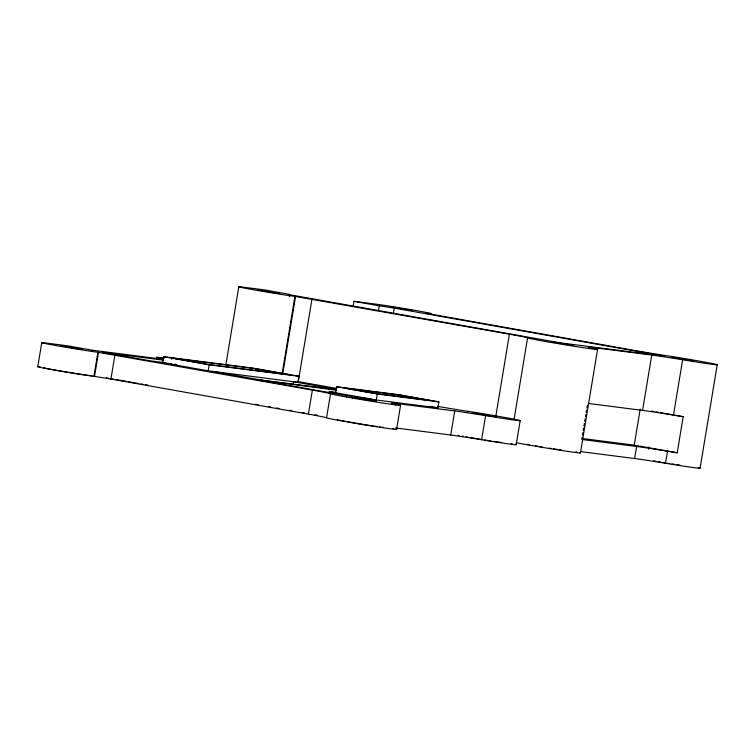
<?xml version="1.0" encoding="UTF-8"?>
<svg xmlns="http://www.w3.org/2000/svg" width="755" height="755" viewBox="0 0 755 755"><rect width="100%" height="100%" fill="white"/><g stroke="black" fill="none" stroke-linecap="round" stroke-linejoin="round"><path stroke-width="1.13" d="M37.778 366.77L41.761 342.704M92.346 351.254L92.516 350.245L163.59 359.342M40.459 366.911A30.493 0.642 9.4 0 0 54.049 369.997A30.493 0.642 9.4 0 0 93.922 376.349L97.905 352.283L312.372 390.09A36.57 0.764 9.4 0 1 330.511 393.742A35.504 0.746 9.4 0 0 342.402 396.271M93.922 376.349L94.517 376.424L98.499 352.358M396.064 429.18A35.513 0.746 9.4 0 1 364.92 424.905A35.513 0.746 9.4 0 1 326.547 417.817A36.599 0.764 9.4 0 0 308.389 414.146L110.938 379.048L114.92 354.982M156.578 359.333L156.927 357.228L163.731 358.096M162.769 362.74L163.769 356.728L253.482 368.195L298.905 376.273L297.914 382.294L208.201 370.818L162.769 362.74L172.093 363.929M171.772 359.295L171.98 358.04L255.709 368.742L290.694 374.961L206.964 364.259L171.98 358.04M208.201 370.818L209.201 364.797L298.905 376.273M212.344 372.564L212.542 371.375L262.145 380.19L336.173 389.655M225.905 364.712L238.797 286.815M255.501 370.007L255.709 368.742M261.947 381.388L262.145 380.19M274.801 383.191L274.999 381.992L336.447 390.212M289.316 296.545L289.561 294.422M282.096 373.999L294.941 296.394L509.408 334.191A36.599 0.764 9.4 0 1 527.575 337.863A35.513 0.746 9.4 0 0 571.79 345.903A35.513 0.746 9.4 0 0 593.034 348.31A36.599 0.764 9.4 0 1 593.071 347.545L651.754 355.058A36.599 0.764 9.4 0 1 682.643 359.776A35.513 0.746 9.4 0 0 716.033 364.344A35.513 0.746 9.4 0 0 664.862 355.426A36.599 0.764 9.4 0 1 629.028 349.489L425.546 313.183L427.698 313.372A30.493 0.642 9.4 0 0 416.571 310.645A30.493 0.642 9.4 0 0 375.509 304.086L353.963 301.33L353.208 305.898M282.644 374.367L295.535 296.47M282.106 384.484L282.304 383.295M293.157 384.248L293.572 381.737L336.352 389.344M298.225 382.087L311.966 299.084M308.389 414.146L312.372 390.09M329.105 392.845L329.303 391.647L336.277 392.543M326.547 417.817L330.53 393.751M335.569 392.76L336.56 386.749L398.168 394.629L438.891 401.868L437.9 407.879L376.301 399.999L329.303 391.647M352.34 397.894L352.538 396.705L371.073 399.074L370.875 400.273L354.85 397.734L370.733 400.603M378.519 310.343L379.265 305.832L394.28 308.125L664.825 356.228L560.163 342.845L289.618 294.743M376.301 399.999L377.292 393.987L438.891 401.868M393.383 313.542L394.28 308.125M395.818 405.293L395.998 404.208A36.57 0.764 9.4 0 1 396.035 403.444L454.718 410.947A36.57 0.764 9.4 0 1 485.607 415.665A35.513 0.746 9.4 0 0 511.456 419.686M398.036 395.375L398.168 394.629M400.188 396.432L400.395 395.167L430.68 400.556L375.065 393.44L344.78 388.061L400.395 395.167M396.573 429.435L400.556 405.369M395.497 427.943L450.735 435.012L454.718 410.947M467.638 412.409L467.817 411.315A35.513 0.746 9.4 0 1 496.11 415.939L501.046 416.798A35.513 0.746 9.4 0 1 518.194 420.054L519.591 420.393A35.513 0.746 9.4 0 1 514.674 420.129L514.268 420.073M450.735 435.012A36.599 0.764 9.4 0 1 481.624 439.731L485.607 415.665M495.742 416.741L509.408 334.191M514.013 419.78L527.575 337.863M516.203 444.667L520.186 420.601M581.709 439.429L582.086 437.173M582.454 434.908L582.832 432.653M583.2 430.397L583.577 428.142M583.945 425.886L584.323 423.63M584.7 421.375L585.068 419.119M585.446 416.864L585.814 414.608M586.191 412.353L586.559 410.097M586.937 407.842L587.315 405.586M580.444 452.868L597.573 349.395M582.888 438.579L634.228 445.148L640.212 409.05M580.538 451.613L634.625 458.53L636.616 446.498A36.599 0.764 9.4 0 1 667.505 451.216A35.513 0.746 9.4 0 0 677.216 452.792L683.19 416.694L660.568 412.674M588.796 403.519L642.59 410.399L651.754 355.058M648.611 449.225L648.998 446.913M634.625 458.53A36.599 0.764 9.4 0 1 665.514 463.249L667.505 451.216M642.59 410.399A36.599 0.764 9.4 0 1 673.488 415.118L682.643 359.776M700.093 468.185L717.231 364.712M494.497 416.382L492.439 416.165M397.734 405.161L398.857 405.284A35.504 0.746 9.4 0 0 395.998 404.208M163.193 360.107L102.406 352.34L149.405 360.692L163.429 362.485M174.424 364.231L176.755 364.533M274.999 381.992L256.455 379.623L352.538 396.705M582.822 439.618L636.616 446.498M145.422 384.757L147.763 385.059M374.518 401.15L376.377 401.32L370.847 400.216M94.517 376.424L110.938 379.048M513.428 419.959L511.456 419.686M492.052 416.109L489.589 415.75M489.117 415.675L486.815 415.316M667.439 463.24L669.713 463.589M671.988 463.938L674.262 464.287M676.537 464.627L679.953 465.155M548.96 448.111L551.235 448.461M553.509 448.81L556.926 449.329M559.2 449.678L561.475 450.027M486.55 415.278L472.913 412.815L494.525 416.354M353.963 301.33L379.265 305.832M289.552 294.356L264.25 289.863L242.723 287.108A30.493 0.642 9.4 0 0 253.878 289.835A30.493 0.642 9.4 0 0 294.941 296.394M651.518 411.069L653.783 411.466M656.038 411.871L658.303 412.268M336.56 386.749L377.292 393.987M163.769 356.728L209.201 364.797M298.414 381.634L336.749 388.447M156.927 357.228L163.826 358.455M430.067 406.492L437.9 407.879M634.228 445.148L677.216 452.792M92.516 350.245L67.214 345.752L45.687 342.996A30.493 0.642 9.4 0 0 56.842 345.724A30.493 0.642 9.4 0 0 97.905 352.283M653.736 460.861L656.029 461.267M658.313 461.673L660.597 462.079M662.881 462.485L665.164 462.891M527.273 444.346L529.557 444.752M535.267 445.761L537.551 446.167M539.834 446.573L542.118 446.979M255.718 404.265L258.04 404.671M268.487 406.53L270.809 406.945M276.604 407.974L278.925 408.389M289.373 410.248L291.694 410.654M302.132 412.513L304.454 412.928M314.901 414.788L317.223 415.193M106.446 377.83L108.739 378.236M111.032 378.642L113.325 379.048M115.619 379.454L125.934 381.294M128.227 381.7L138.543 383.531M140.836 383.936L143.129 384.352M346.649 397.045L342.383 396.271M383.483 427.462A24.641 0.519 9.4 0 1 379.633 426.943M377.123 426.584A24.641 0.519 9.4 0 1 348.027 421.8M345.29 421.299A24.641 0.519 9.4 0 1 339.269 420.12M337.73 419.761A24.641 0.519 9.4 0 1 337.938 419.572M392.93 428.453A35.513 0.746 9.4 0 1 393.761 428.632M396.809 405.058A35.504 0.746 9.4 0 1 377.311 402.198L372.149 401.367A35.504 0.746 9.4 0 1 346.658 397.045M467.817 411.315A36.57 0.764 9.4 0 1 437.692 406.388M515.004 444.299A35.513 0.746 9.4 0 1 481.624 439.731M511.107 443.459A35.513 0.746 9.4 0 1 512.107 443.666M91.94 375.631A24.641 0.519 9.4 0 1 90.411 375.631M88.901 375.452A24.641 0.519 9.4 0 1 58.852 370.705A24.641 0.519 9.4 0 1 44.167 367.666M501.631 442.496A24.641 0.519 9.4 0 1 493.893 441.411M490.939 440.967A24.641 0.519 9.4 0 1 484.408 439.929M480.963 439.372A24.641 0.519 9.4 0 1 470.771 437.645M467.647 437.098A24.641 0.519 9.4 0 1 466.175 436.834M463.438 436.333A24.641 0.519 9.4 0 1 462.192 436.107M459.012 435.493A24.641 0.519 9.4 0 1 458.153 435.314M683.19 416.694A35.513 0.746 9.4 0 1 673.488 415.118M698.337 467.694A35.513 0.746 9.4 0 1 665.514 463.249M579.538 452.585A35.513 0.746 9.4 0 1 559.446 450.131A35.513 0.746 9.4 0 1 516.25 442.704M575.905 451.792A35.513 0.746 9.4 0 1 576.82 451.981M61.013 345.837L82.606 349.414L61.042 345.828M258.106 289.939L279.652 293.544L258.106 289.939M390.882 306.926L412.428 310.531L390.882 306.926M551.886 341.845L573.423 345.45L551.886 341.845M671.497 357.143L693.043 360.748L671.497 357.143"/></g></svg>
